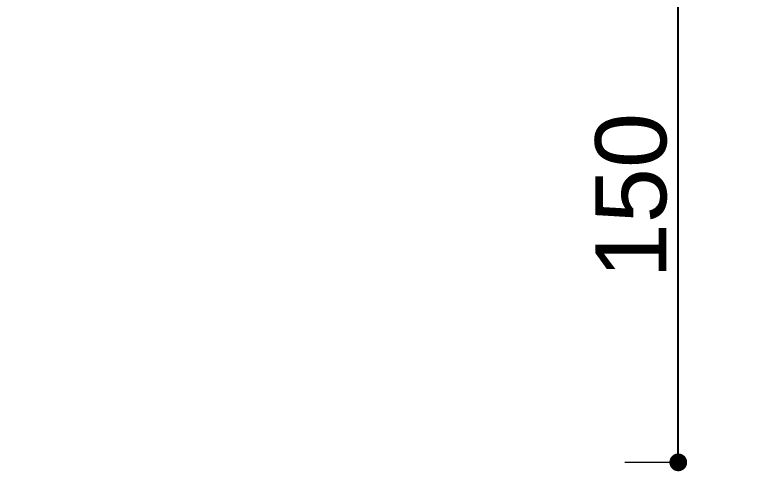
# Model space of a CAD drawing. Header units: centimetres. Extents: x 370416 to 395283, y 44791 to 69658.
# Drawn here: x 380561.3 to 380770.8, y 56623.9 to 56752.6 of the extents above; entities that cross this region are included whole.
import ezdxf

# ---------------------------------------------------------------- set-up
doc = ezdxf.new("R2010")
doc.units = ezdxf.units.CM
doc.header["$PDMODE"] = 2
doc.header["$PDSIZE"] = -10
doc.styles.add('TREE', font='arial.ttf')
doc.dimstyles.new('arc', dxfattribs={"dimtxt": 10, "dimasz": 5, "dimexe": 15, "dimexo": 2.5, "dimgap": 3, "dimtad": 1, "dimdec": 0, "dimzin": 0, "dimtxsty": 'TREE', "dimblk": 'DOT', "dimcen": 15, "dimdle": 0.5, "dimclrd": 256, "dimclre": 8, "dimclrt": 256, "dimadec": 0, "dimazin": 0, "dimtfac": 1, "dimtdec": 0, "dimtofl": 0, "dimtmove": 1, "dimatfit": 0, "dimldrblk": 'DOT', "dimfxl": 20, "dimfxlon": 1, "dimtolj": 1, "dimtzin": 0, "dimlwd": -1, "dimlwe": 0, "dimarcsym": 0})

# ---------------------------------------------------------------- blocks, each defined once
blk = doc.blocks.new('_Dot')
at = {"color": 0, "linetype": 'ByBlock', "lineweight": -2}
blk.add_line((-0.5, 0), (-1, 0), dxfattribs=at)
at = {"color": 0, "linetype": 'ByBlock', "lineweight": -3, "const_width": 0.5}
blk.add_lwpolyline([(-0.25, 0, 1), (0.25, 0, 1)], format="xyb", close=True, dxfattribs=at)
blk = doc.blocks.new('*D325')
at = {"color": 8, "lineweight": 0, "transparency": 16777216}
for p, q in [((380747.8, 56776.71), (380762.8, 56776.71)), ((380747.8, 56626.68), (380732.8, 56626.68))]:
    blk.add_line(p, q, dxfattribs=at)
at = {"transparency": 16777216}
blk.add_line((380747.8, 56631.68), (380747.8, 56771.71), dxfattribs=at)
at = {"layer": 'Defpoints', "color": 0, "transparency": 16777216}
for p in [(380747.8, 56776.71), (380747.8, 56776.71), (380748.59, 56626.68)]:
    blk.add_point(p, dxfattribs=at)
at = {"transparency": 16777216, "xscale": 5, "yscale": 5, "zscale": 5}
for p, rotation in [((380747.8, 56776.71), 90), ((380747.8, 56626.68), 270)]:
    blk.add_blockref('_Dot', p, dxfattribs=dict(at, rotation=rotation))
at = {"transparency": 16777216, "insert": (380734.59, 56701.7), "char_height": 10, "attachment_point": 5, "rotation": 90, "style": 'TREE'}
blk.add_mtext('\\A1;{\\H2x;150}', dxfattribs=at)

msp = doc.modelspace()

# ---------------------------------------------------------------- linework, layer by layer
msp.add_circle((382849.73, 57224.74), 12433.5)

# ---------------------------------------------------------------- dimensions: what is measured, and where the dimension line sits
dim = msp.add_linear_dim(base=(380747.8, 56776.71), p1=(380748.59, 56626.68), p2=(380747.8, 56776.71), angle=90, text='{\\H2x;<>}', dimstyle='arc')
dim.commit()
dim.dimension.update_dxf_attribs({"geometry": '*D325', "text_midpoint": (380734.59, 56701.7)})

doc.saveas('drawing.dxf')
